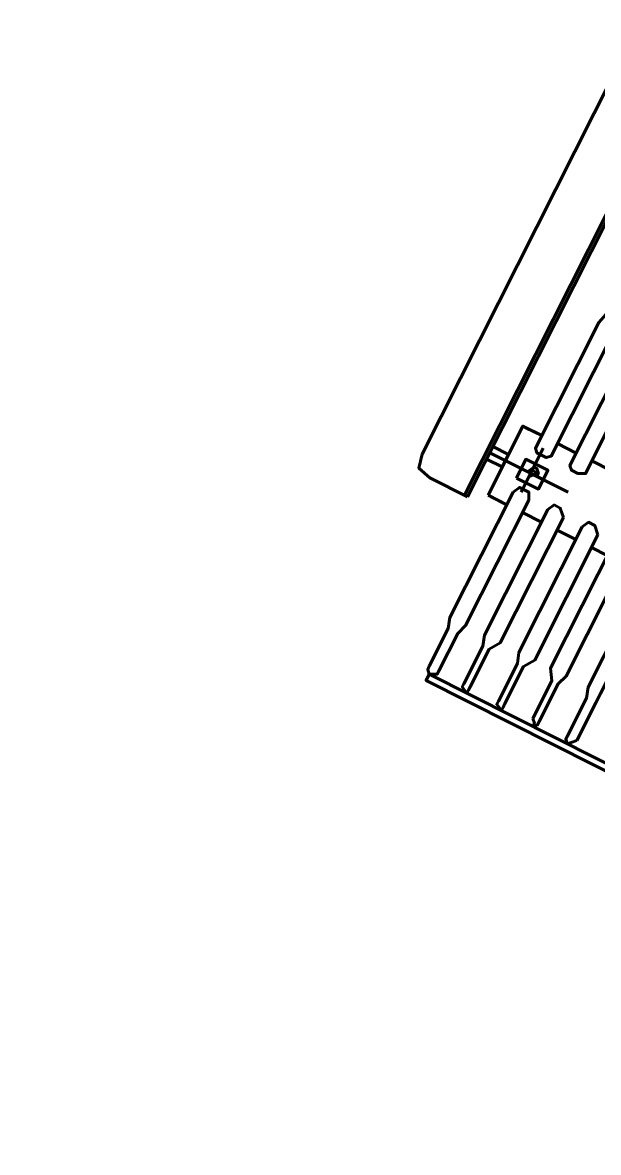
# Model space of a CAD drawing. Header units: metres. Extents: x 0 to 547597, y 0 to 1844684.
# Drawn here: x 543449.116 to 543449.793, y 1844575.337 to 1844576.666 of the extents above; entities that cross this region are included whole.
import ezdxf

# ---------------------------------------------------------------- set-up
doc = ezdxf.new("R2010")
doc.units = ezdxf.units.M
doc.layers.add('5_Thep', color=4, linetype='Continuous')
doc.layers.add('giai đoạn này', color=10, linetype='Continuous', lineweight=60)

# ---------------------------------------------------------------- blocks, each defined once
blk = doc.blocks.new('MBA220-MB')
at = {"color": 1}
for points in [[(-694.3, -2636.8), (-702.6, -2636.8), (-702.6, -1417.6)], [(-694.3, -2636.8), (-702.6, -2636.8), (-702.6, -1417.6)], [(-694.3, -1417.6), (-694.3, -2636.8)], [(-694.3, -1417.6), (-694.3, -2636.8)], [(-694.3, -1417.6), (-694.3, -2636.8), (-694.3, -1417.6)], [(-710.9, -2446.7), (-760.5, -2446.7), (-772.9, -2446.7), (-938.2, -2446.7)], [(-710.9, -2446.7), (-760.5, -2446.7), (-772.9, -2446.7), (-938.2, -2446.7)], [(-710.9, -2446.7), (-706.7, -2450.8), (-702.6, -2455), (-706.7, -2459.1), (-710.9, -2459.1)], [(-710.9, -2446.7), (-706.7, -2450.8), (-702.6, -2455), (-706.7, -2459.1), (-710.9, -2459.1)], [(-938.2, -2463.2), (-772.9, -2463.2), (-760.5, -2459.1), (-710.9, -2459.1)], [(-938.2, -2463.2), (-772.9, -2463.2), (-760.5, -2459.1), (-710.9, -2459.1)], [(-710.9, -2496.3), (-760.5, -2496.3), (-772.9, -2492.2), (-938.2, -2492.2)], [(-710.9, -2496.3), (-760.5, -2496.3), (-772.9, -2492.2), (-938.2, -2492.2)], [(-710.9, -2496.3), (-706.7, -2496.3), (-702.6, -2500.4), (-706.7, -2500.4), (-710.9, -2504.6)], [(-710.9, -2496.3), (-706.7, -2496.3), (-702.6, -2500.4), (-706.7, -2500.4), (-710.9, -2504.6)], [(-938.2, -2512.8), (-772.9, -2512.8), (-760.5, -2504.6), (-710.9, -2504.6)], [(-938.2, -2512.8), (-772.9, -2512.8), (-760.5, -2504.6), (-710.9, -2504.6)], [(-921.6, -2512.8), (-921.6, -2533.5)], [(-938.2, -2554.2), (-946.4, -2550), (-946.4, -2541.8), (-938.2, -2533.5)], [(-938.2, -2554.2), (-946.4, -2550), (-946.4, -2541.8), (-938.2, -2533.5)], [(-710.9, -2541.8), (-760.5, -2541.8), (-772.9, -2533.5), (-938.2, -2533.5)], [(-710.9, -2541.8), (-760.5, -2541.8), (-772.9, -2533.5), (-938.2, -2533.5)], [(-938.2, -2554.2), (-772.9, -2554.2), (-760.5, -2550), (-710.9, -2550)], [(-938.2, -2554.2), (-772.9, -2554.2), (-760.5, -2550), (-710.9, -2550)], [(-710.9, -2541.8), (-706.7, -2541.8), (-702.6, -2541.8), (-706.7, -2550), (-710.9, -2550)], [(-710.9, -2541.8), (-706.7, -2541.8), (-702.6, -2541.8), (-706.7, -2550), (-710.9, -2550)], [(-1012.6, -2554.2), (-1012.6, -2579)], [(-1012.6, -2554.2), (-1012.6, -2579)], [(-921.6, -2554.2), (-921.6, -2579)], [(-1227.5, -2587.2), (-1177.9, -2587.2), (-1161.4, -2579), (-996, -2579), (-991.9, -2587.2), (-991.9, -2595.5), (-996, -2599.6), (-1161.4, -2599.6), (-1177.9, -2595.5), (-1231.6, -2595.5), (-1231.6, -2587.2), (-1227.5, -2587.2)], [(-1227.5, -2587.2), (-1177.9, -2587.2), (-1161.4, -2579), (-996, -2579), (-991.9, -2587.2), (-991.9, -2595.5), (-996, -2599.6), (-1161.4, -2599.6), (-1177.9, -2595.5), (-1231.6, -2595.5), (-1231.6, -2587.2), (-1227.5, -2587.2)], [(-967.1, -2690.5), (-967.1, -2587.2)], [(-938.2, -2599.6), (-946.4, -2595.5), (-946.4, -2587.2), (-938.2, -2579)], [(-938.2, -2599.6), (-946.4, -2595.5), (-946.4, -2587.2), (-938.2, -2579)], [(-710.9, -2587.2), (-760.5, -2587.2), (-772.9, -2579), (-938.2, -2579)], [(-710.9, -2587.2), (-760.5, -2587.2), (-772.9, -2579), (-938.2, -2579)], [(-710.9, -2587.2), (-706.7, -2587.2), (-702.6, -2587.2), (-706.7, -2595.5), (-710.9, -2595.5)], [(-710.9, -2587.2), (-706.7, -2587.2), (-702.6, -2587.2), (-706.7, -2595.5), (-710.9, -2595.5)], [(-1012.6, -2599.6), (-1012.6, -2624.4)], [(-1012.6, -2599.6), (-1012.6, -2624.4)], [(-938.2, -2599.6), (-772.9, -2599.6), (-760.5, -2595.5), (-710.9, -2595.5)], [(-938.2, -2599.6), (-772.9, -2599.6), (-760.5, -2595.5), (-710.9, -2595.5)], [(-921.6, -2599.6), (-921.6, -2624.4)], [(-921.6, -2599.6), (-921.6, -2624.4)], [(-1227.5, -2628.6), (-1177.9, -2628.6), (-1161.4, -2624.4), (-996, -2624.4), (-991.9, -2628.6), (-991.9, -2641), (-996, -2645.1), (-1161.4, -2645.1), (-1177.9, -2641), (-1231.6, -2641), (-1231.6, -2628.6), (-1227.5, -2628.6)], [(-954.7, -2649.2), (-954.7, -2620.3), (-979.5, -2620.3), (-979.5, -2649.2), (-954.7, -2649.2)], [(-954.7, -2649.2), (-954.7, -2620.3), (-979.5, -2620.3), (-979.5, -2649.2), (-954.7, -2649.2)], [(-967.1, -2641), (-967.1, -2641), (-975.4, -2636.8), (-975.4, -2632.7), (-971.2, -2628.6), (-967.1, -2628.6), (-967.1, -2632.7), (-963, -2636.8)], [(-967.1, -2641), (-967.1, -2641), (-975.4, -2636.8), (-975.4, -2632.7), (-971.2, -2628.6), (-967.1, -2628.6), (-967.1, -2632.7), (-963, -2636.8)], [(-967.1, -2636.8), (-967.1, -2641), (-971.2, -2636.8), (-971.2, -2632.7), (-967.1, -2628.6), (-967.1, -2632.7), (-967.1, -2636.8)], [(-967.1, -2636.8), (-967.1, -2641), (-971.2, -2636.8), (-971.2, -2632.7), (-967.1, -2628.6), (-967.1, -2632.7), (-967.1, -2636.8)], [(-967.1, -2620.3), (-967.1, -2649.2)], [(-967.1, -2620.3), (-967.1, -2649.2)], [(-938.2, -2645.1), (-946.4, -2641), (-946.4, -2628.6), (-938.2, -2624.4)], [(-710.9, -2628.6), (-760.5, -2628.6), (-772.9, -2624.4), (-938.2, -2624.4)], [(-710.9, -2628.6), (-706.7, -2628.6), (-702.6, -2636.8), (-706.7, -2641), (-710.9, -2641)], [(-942.3, -2636.8), (-1000.2, -2636.8)], [(-942.3, -2636.8), (-1000.2, -2636.8)], [(-954.7, -2636.8), (-983.6, -2636.8)], [(-954.7, -2636.8), (-983.6, -2636.8)], [(-938.2, -2645.1), (-772.9, -2645.1), (-760.5, -2641), (-710.9, -2641)], [(-1012.6, -2645.1), (-1012.6, -2669.9), (-921.6, -2669.9)], [(-1012.6, -2645.1), (-1012.6, -2665.8)], [(-1012.6, -2645.1), (-1012.6, -2669.9), (-921.6, -2669.9)], [(-1012.6, -2645.1), (-1012.6, -2665.8)], [(-921.6, -2645.1), (-921.6, -2669.9)], [(-921.6, -2645.1), (-921.6, -2665.8)], [(-921.6, -2645.1), (-921.6, -2669.9)], [(-921.6, -2645.1), (-921.6, -2665.8)], [(-958.8, -2690.5), (-958.8, -2669.9), (-975.4, -2669.9), (-975.4, -2690.5), (-958.8, -2690.5)], [(-1649, -2690.5), (-909.2, -2690.5)], [(-1649, -2694.7), (-909.2, -2694.7)], [(-909.2, -2690.5), (-909.2, -2740.1), (-913.4, -2756.7), (-929.9, -2760.8)], [(-1628.4, -2760.8), (-929.9, -2760.8)]]:
    blk.add_lwpolyline(points, dxfattribs=at)
blk = doc.blocks.new('mb moiTQK')
at = {"layer": 'giai đoạn này', "color": 1, "linetype": 'ByBlock', "ltscale": 5, "xscale": 0.001, "yscale": 0.001, "zscale": 0.001}
blk.add_blockref('MBA220-MB', (-88.0517, -82.5102), dxfattribs=at)
blk = doc.blocks.new('ACAD-DinhViTuyenDz220kV')
blk.add_circle((543470.1879, 1844560.0696), 117.5514)
at = {"layer": '5_Thep', "rotation": 243.2403583287449}
blk.add_blockref('mb moiTQK', (543485.661, 1844458.313), dxfattribs=at)

msp = doc.modelspace()

# ---------------------------------------------------------------- block references
msp.add_blockref('ACAD-DinhViTuyenDz220kV', (0, 0))

doc.saveas('drawing.dxf')
